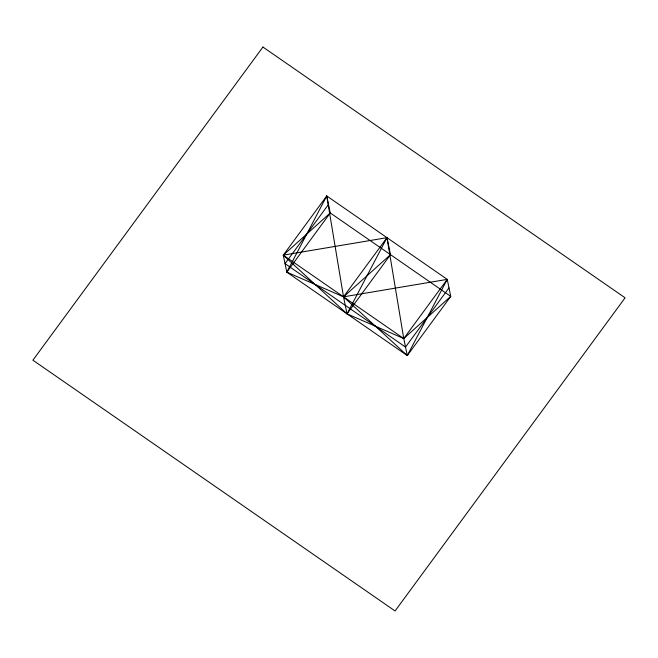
<?xml version="1.0" encoding="UTF-8"?>
<svg xmlns="http://www.w3.org/2000/svg" width="658" height="658" viewBox="0 0 658 658"><rect width="100%" height="100%" fill="white"/><g stroke="black" fill="none" stroke-linecap="round" stroke-linejoin="round"><path stroke-width="0.99" d="M286.798 272.141L326.746 195.952L447.234 279.379L450.755 296.38L407.286 355.559L286.798 272.141L283.277 255.139L326.746 195.952L330.267 212.953L450.755 296.38L403.757 338.557L407.286 355.559L447.234 279.379L343.517 296.848L286.798 272.141L330.267 212.953L283.277 255.139L347.037 313.85L403.757 338.557L447.234 279.379M347.037 313.85L386.994 237.67L283.277 255.139L403.757 338.557L386.994 237.67L343.517 296.848L347.037 313.85L390.515 254.671L386.994 237.67M328.506 204.457L285.037 263.636L405.525 347.062L448.995 287.883M407.286 355.559L343.517 296.848L390.515 254.671M326.746 195.952L343.517 296.848M262.929 47.039L32.9 360.189L395.071 610.961L625.1 297.811L262.929 47.039"/></g></svg>
